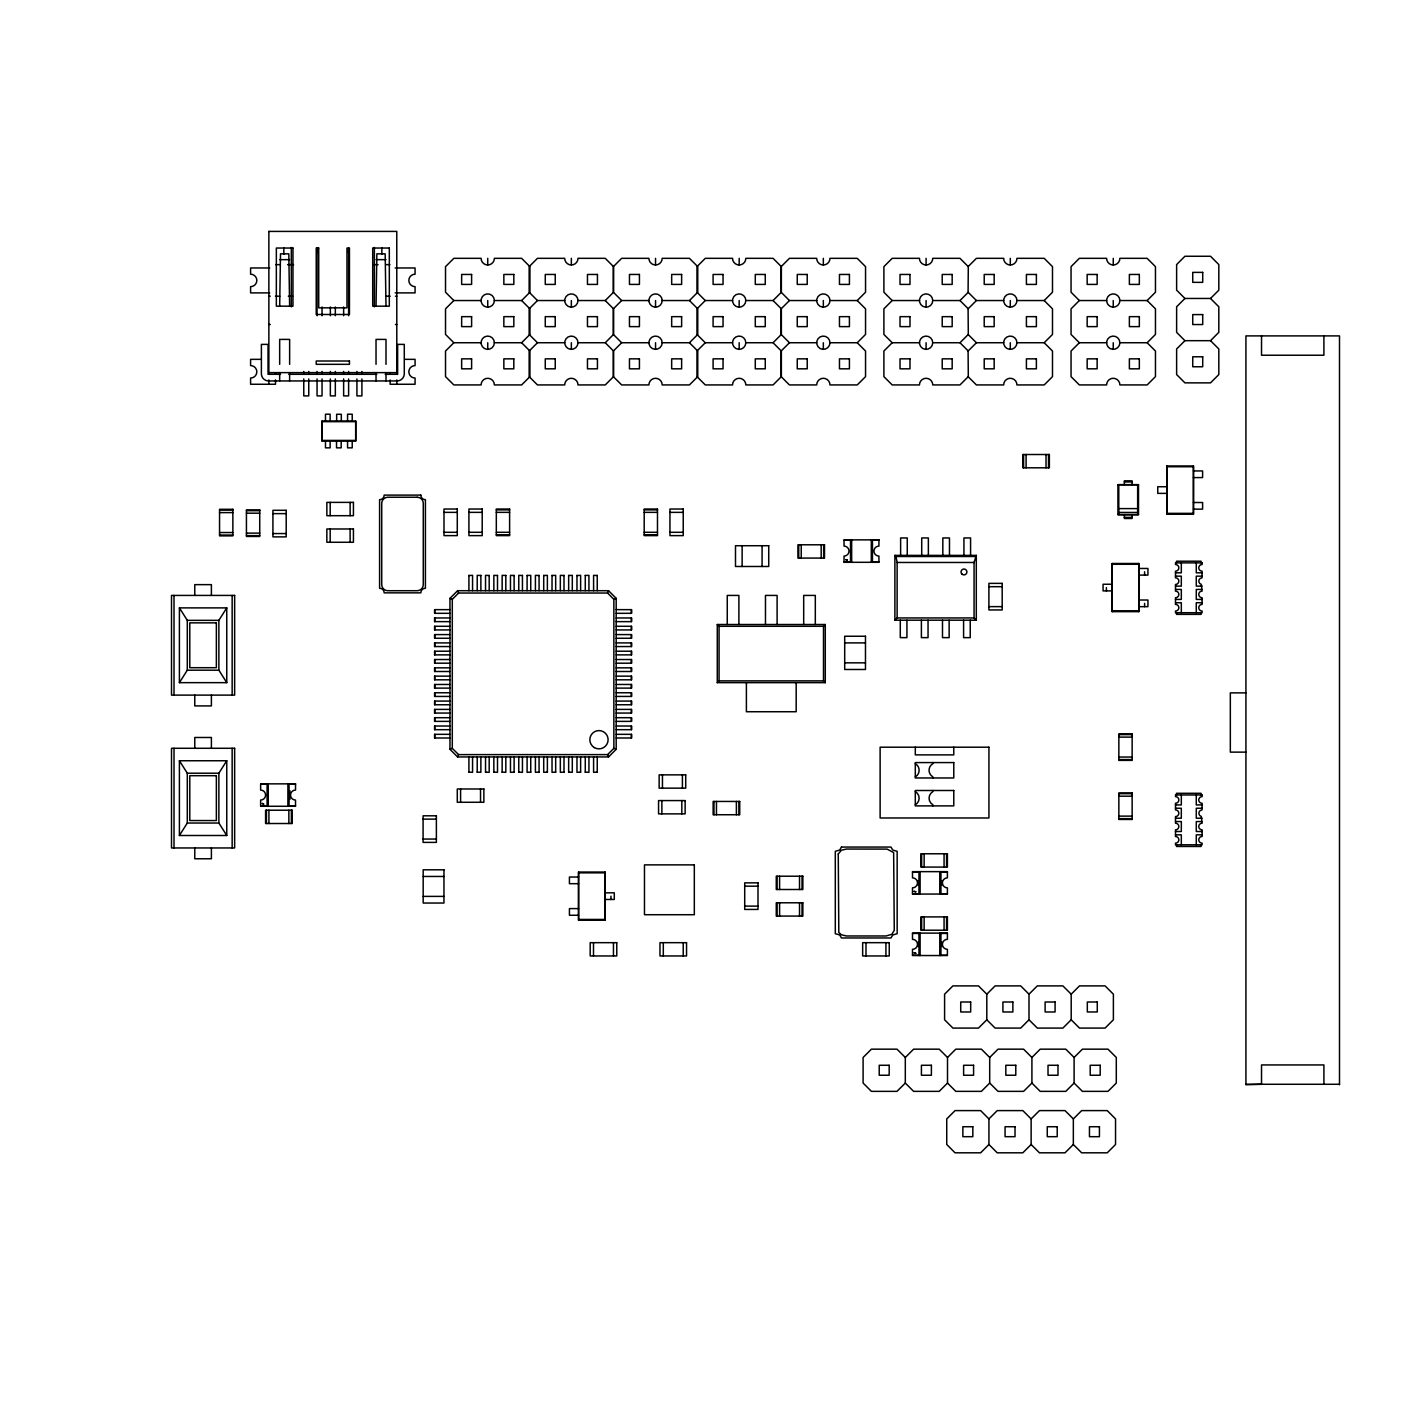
<?xml version="1.0" encoding="UTF-8"?>
<svg xmlns="http://www.w3.org/2000/svg" width="1410" height="1410" viewBox="0 0 1410 1410"><rect width="100%" height="100%" fill="white"/><g stroke="black" fill="none" stroke-linecap="round" stroke-linejoin="round"><path stroke-width="1.5" d="M317.038 249.887L317.038 252.901M348.605 249.887L348.605 252.883M279.673 306.181L280.502 253.835L288.803 253.835L289.632 306.181M376.029 306.181L376.858 253.835L385.177 253.835L386.005 306.181M976.302 620.188L974.063 617.95L974.063 562.467L976.302 555.381L976.302 620.188L894.892 620.188L894.892 555.381L976.302 555.381M457.598 756.941L608.556 756.941L616.188 749.292L616.188 598.351L608.556 590.702L457.598 590.702L449.966 598.351L449.966 749.292L457.598 756.941L458.567 754.614L607.587 754.614L613.861 748.34L613.861 599.321L607.587 593.028L458.567 593.028L452.293 599.321L452.293 748.34L458.567 754.614M607.587 593.028L608.556 590.702M179.405 682.651L187.301 670.191L187.301 620.347L179.405 607.886L226.763 607.886L226.763 682.651L179.405 682.651L179.405 607.886M226.763 682.651L218.867 670.191L218.867 620.347L226.763 607.886M179.405 835.495L187.301 823.035L187.301 773.209L179.405 760.748L226.763 760.748L226.763 835.495L179.405 835.495L179.405 760.748M226.763 835.495L218.867 823.035L218.867 773.209L226.763 760.748M321.991 440.995L321.991 421.061L355.708 421.061L355.708 440.995L321.991 440.995L321.991 421.061M355.708 440.995L355.708 421.061M481.092 300.541L453.844 300.541L445.525 308.843L445.525 334.434L453.844 342.736L481.092 342.736M453.844 342.736L445.525 351.037L445.525 376.629L453.844 384.93L481.092 384.93A6.645 6.645 0 0 1 487.737 378.285A6.645 6.645 0 0 1 494.381 384.93L521.63 384.93L529.931 376.629L529.931 351.037L521.63 342.736L494.381 342.736A6.645 6.645 0 0 1 484.405 348.481A6.645 6.645 0 0 1 484.405 336.972A6.645 6.645 0 0 1 494.381 342.736M494.381 300.541A6.645 6.645 0 0 0 484.405 294.778A6.645 6.645 0 0 0 484.405 306.287A6.645 6.645 0 0 0 494.381 300.541L521.63 300.541L529.931 292.223L529.931 266.649L521.63 258.33L494.381 258.33A6.645 6.645 0 0 1 487.737 264.974A6.645 6.645 0 0 1 481.092 258.33L453.844 258.33L445.525 266.649L445.525 292.223L453.844 300.541M564.705 300.541L537.457 300.541L529.155 308.843L529.155 334.434L537.457 342.736L564.705 342.736M521.63 342.736L529.931 334.434L529.931 308.843L521.63 300.541M537.457 342.736L529.155 351.037L529.155 376.629L537.457 384.93L564.705 384.93A6.645 6.645 0 0 1 571.35 378.285A6.645 6.645 0 0 1 577.994 384.93L605.242 384.93L613.544 376.629L613.544 351.037L605.242 342.736L577.994 342.736A6.645 6.645 0 0 1 568.036 348.481A6.645 6.645 0 0 1 568.036 336.972A6.645 6.645 0 0 1 577.994 342.736M577.994 300.541A6.645 6.645 0 0 0 568.036 294.778A6.645 6.645 0 0 0 568.036 306.287A6.645 6.645 0 0 0 577.994 300.541L605.242 300.541L613.544 292.223L613.544 266.649L605.242 258.33L577.994 258.33A6.645 6.645 0 0 1 571.35 264.974A6.645 6.645 0 0 1 564.705 258.33L537.457 258.33L529.155 266.649L529.155 292.223L537.457 300.541M648.9 300.541L621.651 300.541L613.35 308.843L613.35 334.434L621.651 342.736L648.9 342.736M605.242 342.736L613.544 334.434L613.544 308.843L605.242 300.541M621.651 342.736L613.35 351.037L613.35 376.629L621.651 384.93L648.9 384.93A6.645 6.645 0 0 1 655.544 378.285A6.645 6.645 0 0 1 662.189 384.93L689.437 384.93L697.756 376.629L697.756 351.037L689.437 342.736L662.189 342.736A6.645 6.645 0 0 1 652.231 348.481A6.645 6.645 0 0 1 652.231 336.972A6.645 6.645 0 0 1 662.189 342.736M662.189 300.541A6.645 6.645 0 0 0 652.231 294.778A6.645 6.645 0 0 0 652.231 306.287A6.645 6.645 0 0 0 662.189 300.541L689.437 300.541L697.756 292.223L697.756 266.649L689.437 258.33L662.189 258.33A6.645 6.645 0 0 1 655.544 264.974A6.645 6.645 0 0 1 648.9 258.33L621.651 258.33L613.35 266.649L613.35 292.223L621.651 300.541M732.53 300.541L705.282 300.541L696.963 308.843L696.963 334.434L705.282 342.736L732.53 342.736M689.437 342.736L697.756 334.434L697.756 308.843L689.437 300.541M705.282 342.736L696.963 351.037L696.963 376.629L705.282 384.93L732.53 384.93A6.645 6.645 0 0 1 739.175 378.285A6.645 6.645 0 0 1 745.82 384.93L773.068 384.93L781.369 376.629L781.369 351.037L773.068 342.736L745.82 342.736A6.645 6.645 0 0 1 735.844 348.481A6.645 6.645 0 0 1 735.844 336.972A6.645 6.645 0 0 1 745.82 342.736M745.82 300.541A6.645 6.645 0 0 0 735.844 294.778A6.645 6.645 0 0 0 735.844 306.287A6.645 6.645 0 0 0 745.82 300.541L773.068 300.541L781.369 292.223L781.369 266.649L773.068 258.33L745.82 258.33A6.645 6.645 0 0 1 739.175 264.974A6.645 6.645 0 0 1 732.53 258.33L705.282 258.33L696.963 266.649L696.963 292.223L705.282 300.541M816.69 300.541L789.441 300.541L781.14 308.843L781.14 334.434L789.441 342.736L816.69 342.736M773.068 342.736L781.369 334.434L781.369 308.843L773.068 300.541M789.441 342.736L781.14 351.037L781.14 376.629L789.441 384.93L816.69 384.93A6.645 6.645 0 0 1 823.334 378.285A6.645 6.645 0 0 1 829.979 384.93L857.227 384.93L865.546 376.629L865.546 351.037L857.227 342.736L829.979 342.736A6.645 6.645 0 0 1 820.021 348.481A6.645 6.645 0 0 1 820.021 336.972A6.645 6.645 0 0 1 829.979 342.736M829.979 300.541A6.645 6.645 0 0 0 820.021 294.778A6.645 6.645 0 0 0 820.021 306.287A6.645 6.645 0 0 0 829.979 300.541L857.227 300.541L865.546 292.223L865.546 266.649L857.227 258.33L829.979 258.33A6.645 6.645 0 0 1 823.334 264.974A6.645 6.645 0 0 1 816.69 258.33L789.441 258.33L781.14 266.649L781.14 292.223L789.441 300.541M919.443 300.541L892.195 300.541L883.894 308.843L883.894 334.434L892.195 342.736L919.443 342.736M857.227 342.736L865.546 334.434L865.546 308.843L857.227 300.541M968.088 266.649L976.407 258.33L1003.656 258.33A6.645 6.645 0 0 0 1010.3 264.974A6.645 6.645 0 0 0 1016.945 258.33L1044.193 258.33L1052.495 266.649L1052.495 292.223L1044.193 300.541L1016.945 300.541A6.645 6.645 0 0 1 1006.969 306.287A6.645 6.645 0 0 1 1006.969 294.778A6.645 6.645 0 0 1 1016.945 300.541M892.195 342.736L883.894 351.037L883.894 376.629L892.195 384.93L919.443 384.93A6.645 6.645 0 0 1 926.088 378.285A6.645 6.645 0 0 1 932.75 384.93L959.981 384.93L968.3 376.629L968.088 351.037L976.407 342.736L1003.656 342.736M932.75 300.541A6.645 6.645 0 0 0 922.774 294.778A6.645 6.645 0 0 0 922.774 306.287A6.645 6.645 0 0 0 932.75 300.541L959.981 300.541L968.3 292.223M1003.656 300.541L976.407 300.541L968.088 308.843L968.3 334.434L959.981 342.736L932.75 342.736A6.645 6.645 0 0 1 922.774 348.481A6.645 6.645 0 0 1 922.774 336.972A6.645 6.645 0 0 1 932.75 342.736M1106.603 300.541L1079.355 300.541L1071.054 308.843L1071.054 334.434L1079.355 342.736L1106.603 342.736M1016.945 342.736A6.645 6.645 0 0 0 1006.969 336.972A6.645 6.645 0 0 0 1006.969 348.481A6.645 6.645 0 0 0 1016.945 342.736L1044.193 342.736L1052.495 334.434L1052.495 308.843L1044.193 300.541M717.285 682.651L719.065 680.871L823.493 680.871L825.273 682.651L825.273 624.507L717.285 624.507L717.285 682.651L825.273 682.651M1079.355 342.736L1071.054 351.037L1071.054 376.629L1079.355 384.93L1106.603 384.93A6.645 6.645 0 0 1 1113.248 378.285A6.645 6.645 0 0 1 1119.892 384.93L1147.141 384.93L1155.46 376.629L1155.46 351.037L1147.141 342.736L1119.892 342.736A6.645 6.645 0 0 1 1109.934 348.481A6.645 6.645 0 0 1 1109.934 336.972A6.645 6.645 0 0 1 1119.892 342.736M1119.892 300.541A6.645 6.645 0 0 0 1109.934 294.778A6.645 6.645 0 0 0 1109.934 306.287A6.645 6.645 0 0 0 1119.892 300.541L1147.141 300.541L1155.46 292.223L1155.46 266.649L1147.141 258.33L1119.892 258.33A6.645 6.645 0 0 1 1113.248 264.974A6.645 6.645 0 0 1 1106.603 258.33L1079.355 258.33L1071.054 266.649L1071.054 292.223L1079.355 300.541M717.285 624.507L719.065 626.287L823.493 626.287L825.273 624.507M605.137 920.236L605.137 872.05L578.558 872.05L578.558 920.236L605.137 920.236L605.137 872.05M1184.929 298.462L1176.627 306.781L1176.627 332.355L1184.929 340.674L1210.52 340.674L1218.822 332.355L1218.822 306.781L1210.52 298.462L1184.929 298.462L1176.627 290.16L1176.627 264.569L1184.929 256.267L1210.52 256.267L1218.822 264.569L1218.822 290.16L1210.52 298.462M1147.141 342.736L1155.46 334.434L1155.46 308.843L1147.141 300.541M578.558 920.236L578.558 872.05M894.892 620.188L897.13 617.95L974.063 617.95M1184.929 340.674L1176.627 348.975L1176.627 374.567L1184.929 382.868L1210.52 382.868L1218.822 374.567L1218.822 348.975L1210.52 340.674M1193.459 514.139L1193.459 465.952L1166.881 465.952L1166.881 514.139L1193.459 514.139L1193.459 465.952M1166.881 514.139L1166.881 465.952M1138.786 611.658L1138.786 563.489L1112.208 563.489L1112.208 611.658L1138.786 611.658L1138.786 563.489M1112.208 611.658L1112.208 563.489M905.308 1057.465L913.61 1049.163L939.201 1049.163L947.502 1057.465L947.502 1083.056L939.201 1091.358L913.61 1091.358L905.308 1083.056L905.308 1057.465L896.989 1049.163L871.415 1049.163L863.096 1057.465L863.096 1083.056L871.415 1091.358L896.989 1091.358L905.308 1083.056M986.806 994.191L995.107 985.89L1020.699 985.89L1029 994.191L1029 1019.783L1020.699 1028.084L995.107 1028.084L986.806 1019.783L986.806 994.191L978.487 985.89L952.913 985.89L944.594 994.191L944.594 1019.783L952.913 1028.084L978.487 1028.084L986.806 1019.783M947.502 1057.465L955.804 1049.163L981.395 1049.163L989.697 1057.465L989.697 1083.056L998.016 1091.358L1023.589 1091.358L1031.909 1083.056L1031.909 1057.465L1040.21 1049.163L1065.801 1049.163L1074.103 1057.465L1074.103 1083.056L1065.801 1091.358L1040.21 1091.358L1031.909 1083.056M1029 994.191L1037.302 985.89L1062.893 985.89L1071.195 994.191L1071.195 1019.783L1062.893 1028.084L1037.302 1028.084L1029 1019.783M989.697 1057.465L998.016 1049.163L1023.589 1049.163L1031.909 1057.465M1071.195 994.191L1079.496 985.89L1105.087 985.89L1113.389 994.191L1113.389 1019.783L1105.087 1028.084L1079.496 1028.084L1071.195 1019.783M989.697 1083.056L981.395 1091.358L955.804 1091.358L947.502 1083.056M988.939 1118.923L997.24 1110.604L1022.832 1110.604L1031.133 1118.923L1031.133 1144.497L1022.832 1152.816L997.24 1152.816L988.939 1144.497L988.939 1118.923L980.637 1110.604L955.046 1110.604L946.744 1118.923L946.744 1144.497L955.046 1152.816L980.637 1152.816L988.939 1144.497M1074.103 1057.465L1082.404 1049.163L1107.996 1049.163L1116.297 1057.465L1116.297 1083.056L1107.996 1091.358L1082.404 1091.358L1074.103 1083.056M1031.133 1118.923L1039.452 1110.604L1065.026 1110.604L1073.345 1118.923L1073.345 1144.497L1081.646 1152.816L1107.238 1152.816L1115.539 1144.497L1115.539 1118.923L1107.238 1110.604L1081.646 1110.604L1073.345 1118.923M1073.345 1144.497L1065.026 1152.816L1039.452 1152.816L1031.133 1144.497M1117.918 484.688L1138.505 484.688L1138.505 514.632L1117.918 514.632L1117.918 484.688L1138.505 484.688M1117.918 514.632L1138.505 514.632M613.861 599.321L616.188 598.351M449.966 749.292L452.293 748.34M268.905 231.416L396.774 231.416L396.809 374.196M279.673 259.651L289.632 259.651M376.029 259.651L386.005 259.651M275.655 264.639L279.673 264.639M287.57 264.639L293.597 264.639M373.95 264.639L378.109 264.639M386.005 264.639L389.883 264.639M269.698 267.97L250.592 267.97L250.592 274.192A6.222 6.222 0 0 1 256.832 280.431A6.222 6.222 0 0 1 250.592 286.653L250.592 292.892L269.698 292.892M395.188 267.97L415.069 267.97L415.069 274.192A6.222 6.222 0 0 0 408.847 280.431A6.222 6.222 0 0 0 415.069 286.653L415.069 292.892L395.188 292.892M268.869 296.206L270.244 296.206M275.514 296.206L279.797 296.206M288.327 296.206L292.61 296.206M385.882 296.206L390.147 296.206M395.435 296.206L396.809 296.206M268.869 324.459L270.244 324.459M395.435 324.459L396.809 324.459M260.744 359.339L250.592 359.339L250.592 365.578A6.222 6.222 0 0 1 256.832 371.799A6.222 6.222 0 0 1 250.592 378.039L250.592 384.26L275.514 384.26L275.514 379.942M404.917 359.339L415.069 359.339L415.069 365.578A6.222 6.222 0 0 0 408.847 371.799A6.222 6.222 0 0 0 415.069 378.039L415.069 384.26L390.147 384.26L390.147 379.942M268.869 372.628L396.809 372.628M280.502 374.302L268.041 374.302L268.041 344.392L261.396 344.392L261.396 374.302A7.297 7.297 0 0 0 268.041 380.947L397.638 380.947A7.297 7.297 0 0 0 404.282 374.302L404.282 344.392L397.638 344.392L397.638 374.302L385.177 374.302M288.803 374.302L376.858 374.302M322.537 421.661L355.161 421.661M322.537 440.413L355.161 440.413M1167.674 466.745L1192.666 466.745M1193.459 470.94L1202.607 470.94L1202.607 477.585L1193.459 477.585M1124.352 481.92L1132.071 481.92M1166.881 486.732L1157.751 486.732L1157.751 493.377L1166.881 493.377M1193.459 502.506L1202.607 502.506L1202.607 509.151L1193.459 509.151M1118.782 508.605L1137.641 508.605M496.32 509.874L509.609 509.874M644.194 509.874L657.483 509.874M219.555 510.12L232.862 510.12M246.433 510.702L259.722 510.702M443.991 512.359L457.281 512.359M468.913 512.359L482.202 512.359M496.32 512.359L509.609 512.359M644.194 512.359L657.483 512.359M669.944 512.359L683.233 512.359M219.555 512.605L232.862 512.605M1118.782 512.447L1137.641 512.447M246.433 513.187L259.722 513.187M1167.674 513.346L1192.666 513.346M272.923 513.628L286.212 513.628M1124.352 517.399L1132.071 517.399M443.991 532.293L457.281 532.293M468.913 532.293L482.202 532.293M496.32 532.293L509.609 532.293M644.194 532.293L657.483 532.293M669.944 532.293L683.233 532.293M219.555 532.539L232.862 532.539M246.433 533.121L259.722 533.121M272.923 533.562L286.212 533.562M496.32 534.795L509.609 534.795M644.194 534.795L657.483 534.795M219.555 535.042L232.862 535.042M246.433 535.624L259.722 535.624M844.044 540.206L850.512 540.206M872.455 540.206L878.923 540.206M894.892 555.381L896.02 556.509L975.174 556.509M844.044 561.973L850.512 561.973M872.455 561.973L878.923 561.973M896.02 556.509L897.13 562.467L974.063 562.467M1113.001 564.282L1137.993 564.282M1138.786 568.459L1147.934 568.459L1147.934 575.104L1138.786 575.104M1175.499 572.83L1181.316 572.83L1181.316 562.872M1202.095 572.83L1196.279 572.83L1196.279 562.872M468.913 575.527L472.562 575.333L472.562 590.702M480.88 575.527L477.214 575.333L477.214 590.702M489.182 575.527L485.534 575.333L485.534 590.702M497.501 575.527L493.852 575.333L493.852 590.702M505.82 575.527L502.154 575.333L502.154 590.702M514.121 575.527L510.473 575.333L510.473 590.702M522.44 575.527L518.774 575.333L518.774 590.702M527.093 575.527L530.742 575.333L530.742 590.702M539.061 575.527L535.412 575.333L535.412 590.702M543.714 575.527L547.38 575.333L547.38 590.702M552.033 575.527L555.681 575.333L555.681 590.702M564 575.527L560.334 575.333L560.334 590.702M568.653 575.527L572.301 575.333L572.301 590.702M576.972 575.527L580.62 575.333L580.62 590.702M585.273 575.527L588.939 575.333L588.939 590.702M597.241 575.527L593.592 575.333L593.592 590.702M1175.499 576.161L1181.316 576.161L1181.316 586.119L1175.499 586.119M1202.095 576.161L1196.279 576.161L1196.279 586.119L1202.095 586.119M1112.208 584.251L1103.061 584.251L1103.061 590.896L1112.208 590.896M988.904 586.683L1002.193 586.683M1175.499 589.451L1181.316 589.451L1181.316 599.426L1175.499 599.426M1202.095 589.451L1196.279 589.451L1196.279 599.426L1202.095 599.426M1138.786 600.025L1147.934 600.025L1147.934 606.67L1138.786 606.67M1175.499 602.74L1181.316 602.74L1181.316 612.715M1202.095 602.74L1196.279 602.74L1196.279 612.715M988.904 606.635L1002.193 606.635M449.966 613.315L434.58 613.315L434.58 609.649L449.966 609.649M616.188 609.649L631.574 609.649L631.574 613.315L616.188 613.315M1113.001 610.865L1137.993 610.865M449.966 621.634L434.58 621.634L434.58 617.968L449.966 617.968M616.188 617.968L631.574 617.968L631.574 621.634L616.188 621.634M187.301 620.347L218.867 620.347M449.966 629.935L434.58 629.935L434.58 626.287L449.966 626.287M616.188 626.287L631.574 626.287L631.574 629.935L616.188 629.935M449.966 638.254L434.58 638.254L434.58 634.588L449.966 634.588M616.188 634.588L631.574 634.588L631.574 638.254L616.188 638.254M449.966 646.555L434.58 646.555L434.58 642.907L449.966 642.907M616.188 642.907L631.574 642.907L631.574 646.555L616.188 646.555M844.696 642.889L865.476 642.889M449.966 654.875L434.58 654.875L434.58 651.209L449.966 651.209M616.188 651.209L631.574 651.209L631.574 654.875L616.188 654.875M449.966 663.193L434.58 663.193L434.58 659.527L449.966 659.527M616.188 659.527L631.574 659.527L631.574 663.193L616.188 663.193M844.696 662.841L865.476 662.841M449.966 671.495L434.58 671.495L434.58 667.846L449.966 667.846M616.188 667.846L631.574 667.846L631.574 671.495L616.188 671.495M187.301 670.191L218.867 670.191M449.966 679.814L434.58 679.814L434.58 676.148L449.966 676.148M616.188 676.148L631.574 676.148L631.574 679.814L616.188 679.814M449.966 688.115L434.58 688.115L434.58 684.467L449.966 684.467M616.188 684.467L631.574 684.467L631.574 688.115L616.188 688.115M449.966 696.434L434.58 696.434L434.58 692.768L449.966 692.768M616.188 692.768L631.574 692.768L631.574 696.434L616.188 696.434M1245.929 692.874L1230.331 692.874L1230.331 752.129L1245.929 752.129M449.966 704.753L434.58 704.753L434.58 701.087L449.966 701.087M616.188 701.087L631.574 701.087L631.574 704.753L616.188 704.753M449.966 713.055L434.58 713.055L434.58 709.406L449.966 709.406M616.188 709.406L631.574 709.406L631.574 713.055L616.188 713.055M449.966 721.374L434.58 721.374L434.58 717.708L449.966 717.708M616.188 717.708L631.574 717.708L631.574 721.374L616.188 721.374M449.966 729.675L434.58 729.675L434.58 726.027L449.966 726.027M616.188 726.027L631.574 726.027L631.574 729.675L616.188 729.675M449.966 737.994L434.58 737.994L434.58 734.328L449.966 734.328M616.188 734.328L631.574 734.328L631.574 737.994L616.188 737.994M1118.853 734.628L1132.142 734.628M1118.853 737.113L1132.142 737.113M1118.853 757.047L1132.142 757.047M1118.853 759.549L1132.142 759.549M468.913 772.116L472.562 772.327L472.562 756.941M477.214 772.116L480.88 772.327L480.88 756.941M485.534 772.116L489.182 772.327L489.182 756.941M493.852 772.116L497.501 772.327L497.501 756.941M502.154 772.116L505.82 772.327L505.82 756.941M514.121 772.116L510.473 772.327L510.473 756.941M518.774 772.116L522.44 772.327L522.44 756.941M530.742 772.116L527.093 772.327L527.093 756.941M539.061 772.116L535.412 772.327L535.412 756.941M547.38 772.116L543.714 772.327L543.714 756.941M555.681 772.116L552.033 772.327L552.033 756.941M564 772.116L560.334 772.327L560.334 756.941M568.653 772.116L572.301 772.327L572.301 756.941M580.62 772.116L576.972 772.327L576.972 756.941M585.273 772.116L588.939 772.327L588.939 756.941M597.241 772.116L593.592 772.327L593.592 756.941M187.301 773.209L218.867 773.209M260.638 784.189L267.107 784.189M289.05 784.189L295.518 784.189M1118.853 793.707L1132.142 793.707M1118.853 796.192L1132.142 796.192M1175.499 804.934L1181.316 804.934L1181.316 794.976M1202.095 804.934L1196.279 804.934L1196.279 794.976M260.638 805.956L267.107 805.956M289.05 805.956L295.518 805.956M1175.499 808.247L1181.316 808.247L1181.316 818.223L1175.499 818.223M1202.095 808.247L1196.279 808.247L1196.279 818.223L1202.095 818.223M1118.853 816.126L1132.142 816.126M1118.853 818.628L1132.142 818.628M423.088 819.122L436.377 819.122M1175.499 821.554L1181.316 821.554L1181.316 831.512L1175.499 831.512M1202.095 821.554L1196.279 821.554L1196.279 831.512L1202.095 831.512M187.301 823.035L218.867 823.035M1175.499 834.843L1181.316 834.843L1181.316 844.801M1202.095 834.843L1196.279 834.843L1196.279 844.801M423.088 839.056L436.377 839.056M912.499 871.979L918.967 871.979M940.928 871.979L947.397 871.979M579.351 872.843L604.344 872.843M423.176 876.456L443.956 876.456M578.558 877.038L569.428 877.038L569.428 883.682L578.558 883.682M744.709 886.185L757.998 886.185M605.137 892.83L614.284 892.83L614.284 899.474L605.137 899.474M912.499 893.728L918.967 893.728M940.928 893.728L947.397 893.728M423.176 896.39L443.956 896.39M744.709 906.119L757.998 906.119M578.558 908.604L569.428 908.604L569.428 915.249L578.558 915.249M579.351 919.443L604.344 919.443M912.499 933.438L918.967 933.438M940.928 933.438L947.397 933.438M912.499 955.205L918.967 955.205M940.928 955.205L947.397 955.205M1245.929 1084.272L1339.5 1084.272M449.966 598.351L452.293 599.321M613.861 748.34L616.188 749.292M1044.193 342.736L1052.495 351.037L1052.495 376.629L1044.193 384.93L1016.945 384.93A6.645 6.645 0 0 0 1010.3 378.285A6.645 6.645 0 0 0 1003.656 384.93L976.407 384.93L968.088 376.629M976.407 300.541L968.088 292.223L968.3 266.649L959.981 258.33L932.75 258.33A6.645 6.645 0 0 1 926.088 264.974A6.645 6.645 0 0 1 919.443 258.33L892.195 258.33L883.894 266.649L883.894 292.223L892.195 300.541M959.981 300.541L968.3 308.843M968.088 334.434L976.407 342.736M959.981 342.736L968.3 351.037M607.587 754.614L608.556 756.941M457.598 590.702L458.567 593.028M1339.5 1084.748L1339.5 335.897L1245.929 335.897L1245.929 1084.748L1261.527 1084.272L1261.527 1064.938L1323.902 1064.938L1323.902 1084.272M1323.902 335.897L1323.902 355.232L1261.527 355.232L1261.527 335.897M1201.091 562.872L1201.091 561.215L1176.504 561.215L1176.504 562.872M1201.091 612.715L1201.091 614.372L1176.504 614.372L1176.504 612.715M1201.091 794.976L1201.091 793.301L1176.504 793.301L1176.504 794.976M1201.091 844.801L1201.091 846.476L1176.504 846.476L1176.504 844.801M1144.603 571.79L1144.603 575.104M1144.603 603.357L1144.603 606.67M1137.641 485.428L1137.641 513.892M1132.071 484.688L1132.071 480.828L1124.352 480.828L1124.352 484.688M1132.071 514.632L1132.071 518.492L1124.352 518.492L1124.352 514.632M1118.782 485.428L1118.782 513.892M1113.248 258.33L1113.248 264.974M1113.248 300.541L1113.248 307.186M1113.248 342.736L1113.248 349.38M1106.392 587.565L1106.392 590.896M1048.529 454.513L1048.529 467.803M1046.026 454.513L1046.026 467.803M1026.092 454.513L1026.092 467.803M1023.607 454.513L1023.607 467.803M1010.3 258.33L1010.3 264.974M1010.3 300.541L1010.3 307.186M1010.3 342.736L1010.3 349.38M970.573 555.381L970.573 537.95L963.929 537.95L963.929 555.381M970.239 620.188L970.239 637.637L963.594 637.637L963.594 620.188M953.777 747.194L953.777 754.879L915.302 754.879L915.302 747.194M949.476 555.381L949.476 537.95L942.832 537.95L942.832 555.381M949.141 620.188L949.141 637.637L942.497 637.637L942.497 620.188M946.568 853.773L946.568 867.079M946.568 916.905L946.568 930.212M944.065 853.773L944.065 867.079M944.065 916.905L944.065 930.212M941.774 880.686L941.774 885.039M941.774 942.144L941.774 946.498M940.928 871.644L940.928 894.063M940.928 933.12L940.928 955.539M939.783 871.644L939.783 894.063M939.783 933.12L939.783 955.539M932.891 762.581L932.891 763.674A7.579 7.579 0 0 0 932.891 776.875L932.891 777.967M932.891 790.499L932.891 791.592A7.579 7.579 0 0 0 932.891 804.775L932.891 805.885M928.362 555.381L928.362 537.95L921.717 537.95L921.717 555.381M928.044 620.188L928.044 637.637L921.4 637.637L921.4 620.188M926.088 258.33L926.088 264.974M926.088 300.541L926.088 307.186M926.088 342.736L926.088 349.38M924.132 853.773L924.132 867.079M924.132 916.905L924.132 930.212M921.646 853.773L921.646 867.079M921.646 916.905L921.646 930.212M920.113 871.644L920.113 894.063M920.113 933.12L920.113 955.539M918.967 871.644L918.967 894.063M918.967 933.12L918.967 955.539M918.121 880.686L918.121 885.039M918.121 942.144L918.121 946.498M907.264 555.381L907.264 537.95L900.62 537.95L900.62 555.381M906.93 620.188L906.93 637.637L900.285 637.637L900.285 620.188M897.13 562.467L897.13 617.95M885.921 942.673L885.921 955.962M872.455 539.871L872.455 562.308M871.309 539.871L871.309 562.308M865.987 942.673L865.987 955.962M851.658 539.871L851.658 562.308M850.512 539.871L850.512 562.308M823.669 544.789L823.669 558.078M823.334 258.33L823.334 264.974M823.334 300.541L823.334 307.186M823.334 342.736L823.334 349.38M823.493 626.287L823.493 680.871M821.184 544.789L821.184 558.078M815.315 624.507L815.315 595.425L803.682 595.425L803.682 624.507M802.026 876.209L802.026 889.499M802.026 902.788L802.026 916.077M801.233 544.789L801.233 558.078M799.523 876.209L799.523 889.499M799.523 902.788L799.523 916.077M798.747 544.789L798.747 558.078M796.174 682.651L796.174 711.733L746.401 711.733L746.401 682.651M779.589 876.209L779.589 889.499M779.589 902.788L779.589 916.077M777.104 624.507L777.104 595.425L765.471 595.425L765.471 624.507M777.104 876.209L777.104 889.499M777.104 902.788L777.104 916.077M762.087 545.723L762.087 566.485M742.136 545.723L742.136 566.485M739.175 258.33L739.175 264.974M739.175 300.541L739.175 307.186M739.175 342.736L739.175 349.38M738.893 624.507L738.893 595.425L727.26 595.425L727.26 624.507M738.893 801.444L738.893 814.733M736.39 801.444L736.39 814.733M719.065 626.287L719.065 680.871M716.456 801.444L716.456 814.733M713.971 801.444L713.971 814.733M683.233 942.673L683.233 955.962M682.405 774.865L682.405 788.155M681.823 800.58L681.823 813.87M663.299 942.673L663.299 955.962M662.453 774.865L662.453 788.155M661.872 800.58L661.872 813.87M655.544 258.33L655.544 264.974M655.544 300.541L655.544 307.186M655.544 342.736L655.544 349.38M631.38 609.649L631.38 613.315M631.38 617.968L631.38 621.634M631.38 626.287L631.38 629.935M631.38 634.588L631.38 638.254M631.38 642.907L631.38 646.555M631.38 651.209L631.38 654.875M631.38 659.527L631.38 663.193M631.38 667.846L631.38 671.495M631.38 676.148L631.38 679.814M631.38 684.467L631.38 688.115M631.38 692.768L631.38 696.434M631.38 701.087L631.38 704.753M631.38 709.406L631.38 713.055M631.38 717.708L631.38 721.374M631.38 726.027L631.38 729.675M631.38 734.328L631.38 737.994M613.456 942.673L613.456 955.962M610.953 896.143L610.953 899.474M597.241 575.333L597.241 590.702M597.241 756.941L597.241 772.327M593.504 942.673L593.504 955.962M585.273 575.333L585.273 590.702M585.273 756.941L585.273 772.327M580.62 756.941L580.62 772.327M576.972 575.333L576.972 590.702M571.35 258.33L571.35 264.974M571.35 300.541L571.35 307.186M571.35 342.736L571.35 349.38M568.653 575.333L568.653 590.702M568.653 756.941L568.653 772.327M564 575.333L564 590.702M564 756.941L564 772.327M555.681 756.941L555.681 772.327M552.033 575.333L552.033 590.702M547.38 756.941L547.38 772.327M543.714 575.333L543.714 590.702M539.061 575.333L539.061 590.702M539.061 756.941L539.061 772.327M530.742 756.941L530.742 772.327M527.093 575.333L527.093 590.702M522.44 575.333L522.44 590.702M518.774 756.941L518.774 772.327M514.121 575.333L514.121 590.702M514.121 756.941L514.121 772.327M505.82 575.333L505.82 590.702M502.154 756.941L502.154 772.327M497.501 575.333L497.501 590.702M493.852 756.941L493.852 772.327M489.182 575.333L489.182 590.702M487.737 258.33L487.737 264.974M487.737 300.541L487.737 307.186M487.737 342.736L487.737 349.38M485.534 756.941L485.534 772.327M480.88 575.333L480.88 590.702M480.528 788.983L480.528 802.272M477.214 756.941L477.214 772.327M468.913 575.333L468.913 590.702M468.913 756.941L468.913 772.327M460.594 788.983L460.594 802.272M434.774 609.649L434.774 613.315M434.774 617.968L434.774 621.634M434.774 626.287L434.774 629.935M434.774 634.588L434.774 638.254M434.774 642.907L434.774 646.555M434.774 651.209L434.774 654.875M434.774 659.527L434.774 663.193M434.774 667.846L434.774 671.495M434.774 676.148L434.774 679.814M434.774 684.467L434.774 688.115M434.774 692.768L434.774 696.434M434.774 701.087L434.774 704.753M434.774 709.406L434.774 713.055M434.774 717.708L434.774 721.374M434.774 726.027L434.774 729.675M434.774 734.328L434.774 737.994M396.809 379.942L396.809 384.26M390.147 372.628L390.147 374.196M386.005 364.326L386.005 339.405L376.029 339.405L376.029 364.326M386.005 372.628L386.005 380.947M381.846 248.037L381.846 254.258M376.029 372.628L376.029 380.947M374.373 247.437L374.373 306.851M361.912 371.464L361.912 374.302M361.912 378.973L361.912 395.893L356.924 395.893L356.924 378.973M356.924 371.464L356.924 374.302M352.218 421.061L352.218 414.205L347.565 414.205L347.565 421.061M352.218 440.995L352.218 447.851L347.565 447.851L347.565 440.995M350.121 502.383L350.121 515.69M350.121 528.979L350.121 542.268M348.623 248.037L348.623 315.717M348.623 371.464L348.623 374.302M348.623 378.973L348.623 395.893L343.635 395.893L343.635 378.973M343.635 306.992L343.635 315.717M343.635 371.464L343.635 374.302M341.308 421.132L341.308 414.276L336.655 414.276L336.655 421.132M341.185 440.995L341.185 447.851L336.532 447.851L336.532 440.995M335.333 306.992L335.333 315.717M335.333 371.464L335.333 374.302M335.333 378.973L335.333 395.893L330.345 395.893L330.345 378.973M330.345 306.992L330.345 315.717M330.345 371.464L330.345 374.302M330.134 421.061L330.134 414.205L325.481 414.205L325.481 421.061M330.134 440.995L330.134 447.851L325.481 447.851L325.481 440.995M330.187 502.383L330.187 515.69M330.187 528.979L330.187 542.268M322.044 306.992L322.044 315.717M322.044 371.464L322.044 374.302M322.044 378.973L322.044 395.893L317.056 395.893L317.056 378.973M317.056 248.037L317.056 315.717M317.056 371.464L317.056 374.302M308.755 371.464L308.755 374.302M308.755 378.973L308.755 395.893L303.767 395.893L303.767 378.973M303.767 371.464L303.767 374.302M291.306 247.437L291.306 306.851M291.359 810.221L291.359 823.51M289.914 790.71L289.914 799.417M289.632 364.326L289.632 339.405L279.673 339.405L279.673 364.326M289.632 372.628L289.632 380.947M289.05 783.854L289.05 806.273M288.856 810.221L288.856 823.51M287.904 783.854L287.904 806.273M283.833 248.037L283.833 254.258M279.673 372.628L279.673 380.947M275.514 372.628L275.514 374.196M268.869 231.416L268.869 374.196M268.869 379.942L268.869 384.26M268.922 810.221L268.922 823.51M268.252 783.854L268.252 806.273M267.107 783.854L267.107 806.273M266.437 810.221L266.437 823.51M232.156 595.425L232.156 695.112M232.156 748.287L232.156 847.956M211.394 595.425L211.394 584.639L194.774 584.639L194.774 595.425M211.394 695.112L211.394 705.916L194.774 705.916L194.774 695.112M211.394 748.287L211.394 737.483L194.774 737.483L194.774 748.287M211.394 847.956L211.394 858.76L194.774 858.76L194.774 847.956M174.012 595.425L174.012 695.112M174.012 748.287L174.012 847.956M915.302 791.592A7.579 7.579 0 0 1 915.302 804.775M915.302 763.674A7.579 7.579 0 0 1 915.302 776.875M838.263 853.984L838.809 932.468L841.417 934.812L846.441 935.976L886.026 935.976L891.86 934.319L894.275 930.3L893.64 852.557L887.101 849.102L846.441 849.049L841.417 850.212L838.263 853.984M262.33 803.577L263.846 804.211L262.401 803.365M845.718 559.594L847.339 560.017L845.718 559.594M914.191 891.367L915.795 891.79L914.191 891.367M914.191 952.825L915.795 953.266L914.191 952.825M841.488 847.058L839.673 850.071L835.302 851.323L835.302 933.702L839.673 934.953L841.488 937.967L890.979 937.967L892.794 934.953L897.165 933.702L897.165 851.323L892.794 850.071L890.979 847.058L841.488 847.058M292.963 248.037L276.342 248.037L276.342 306.181L292.963 306.181L292.963 248.037M318.713 248.037L316.228 248.037L316.228 314.483L349.451 314.483L349.451 248.037L346.966 248.037L346.966 307.838L318.713 307.838L318.713 248.037M389.319 248.037L372.716 248.037L372.716 306.181L389.319 306.181L389.319 248.037M1202.712 272.377L1192.737 272.377L1192.737 282.352L1202.712 282.352L1202.712 272.377M471.61 274.457L461.652 274.457L461.652 284.415L471.61 284.415L471.61 274.457M513.822 274.457L503.846 274.457L503.846 284.415L513.822 284.415L513.822 274.457M555.24 274.457L545.265 274.457L545.265 284.415L555.24 284.415L555.24 274.457M597.435 274.457L587.459 274.457L587.459 284.415L597.435 284.415L597.435 274.457M639.435 274.457L629.459 274.457L629.459 284.415L639.435 284.415L639.435 274.457M681.629 274.457L671.671 274.457L671.671 284.415L681.629 284.415L681.629 274.457M723.048 274.457L713.09 274.457L713.09 284.415L723.048 284.415L723.048 274.457M765.26 274.457L755.284 274.457L755.284 284.415L765.26 284.415L765.26 274.457M807.225 274.457L797.249 274.457L797.249 284.415L807.225 284.415L807.225 274.457M849.419 274.457L839.461 274.457L839.461 284.415L849.419 284.415L849.419 274.457M909.979 274.457L900.021 274.457L900.021 284.415L909.979 284.415L909.979 274.457M952.173 274.457L942.215 274.457L942.215 284.415L952.173 284.415L952.173 274.457M994.173 274.457L984.215 274.457L984.215 284.415L994.173 284.415L994.173 274.457M1036.385 274.457L1026.409 274.457L1026.409 284.415L1036.385 284.415L1036.385 274.457M1097.139 274.457L1087.163 274.457L1087.163 284.415L1097.139 284.415L1097.139 274.457M1139.333 274.457L1129.375 274.457L1129.375 284.415L1139.333 284.415L1139.333 274.457M1202.712 314.589L1192.737 314.589L1192.737 324.547L1202.712 324.547L1202.712 314.589M471.61 316.651L461.652 316.651L461.652 326.626L471.61 326.626L471.61 316.651M513.822 316.651L503.846 316.651L503.846 326.626L513.822 326.626L513.822 316.651M555.24 316.651L545.265 316.651L545.265 326.626L555.24 326.626L555.24 316.651M597.435 316.651L587.459 316.651L587.459 326.626L597.435 326.626L597.435 316.651M639.435 316.651L629.459 316.651L629.459 326.626L639.435 326.626L639.435 316.651M681.629 316.651L671.671 316.651L671.671 326.626L681.629 326.626L681.629 316.651M723.048 316.651L713.09 316.651L713.09 326.626L723.048 326.626L723.048 316.651M765.26 316.651L755.284 316.651L755.284 326.626L765.26 326.626L765.26 316.651M807.225 316.651L797.249 316.651L797.249 326.626L807.225 326.626L807.225 316.651M849.419 316.651L839.461 316.651L839.461 326.626L849.419 326.626L849.419 316.651M909.979 316.651L900.021 316.651L900.021 326.626L909.979 326.626L909.979 316.651M952.173 316.651L942.215 316.651L942.215 326.626L952.173 326.626L952.173 316.651M994.173 316.651L984.215 316.651L984.215 326.626L994.173 326.626L994.173 316.651M1036.385 316.651L1026.409 316.651L1026.409 326.626L1036.385 326.626L1036.385 316.651M1097.139 316.651L1087.163 316.651L1087.163 326.626L1097.139 326.626L1097.139 316.651M1139.333 316.651L1129.375 316.651L1129.375 326.626L1139.333 326.626L1139.333 316.651M1202.712 356.783L1192.737 356.783L1192.737 366.759L1202.712 366.759L1202.712 356.783M471.61 358.845L461.652 358.845L461.652 368.821L471.61 368.821L471.61 358.845M513.822 358.845L503.846 358.845L503.846 368.821L513.822 368.821L513.822 358.845M555.24 358.845L545.265 358.845L545.265 368.821L555.24 368.821L555.24 358.845M597.435 358.845L587.459 358.845L587.459 368.821L597.435 368.821L597.435 358.845M639.435 358.845L629.459 358.845L629.459 368.821L639.435 368.821L639.435 358.845M681.629 358.845L671.671 358.845L671.671 368.821L681.629 368.821L681.629 358.845M723.048 358.845L713.09 358.845L713.09 368.821L723.048 368.821L723.048 358.845M765.26 358.845L755.284 358.845L755.284 368.821L765.26 368.821L765.26 358.845M807.225 358.845L797.249 358.845L797.249 368.821L807.225 368.821L807.225 358.845M849.419 358.845L839.461 358.845L839.461 368.821L849.419 368.821L849.419 358.845M909.979 358.845L900.021 358.845L900.021 368.821L909.979 368.821L909.979 358.845M952.173 358.845L942.215 358.845L942.215 368.821L952.173 368.821L952.173 358.845M994.173 358.845L984.215 358.845L984.215 368.821L994.173 368.821L994.173 358.845M1036.385 358.845L1026.409 358.845L1026.409 368.821L1036.385 368.821L1036.385 358.845M1097.139 358.845L1087.163 358.845L1087.163 368.821L1097.139 368.821L1097.139 358.845M1139.333 358.845L1129.375 358.845L1129.375 368.821L1139.333 368.821L1139.333 358.845M349.451 361.013L316.228 361.013L316.228 364.326L349.451 364.326L349.451 361.013M1049.357 454.513L1022.779 454.513L1022.779 467.803L1049.357 467.803L1049.357 454.513M420.832 495.104L384.172 495.104A4.583 4.583 0 0 1 379.59 499.686L379.59 588.27A4.583 4.583 0 0 1 384.172 592.852L420.832 592.852A4.583 4.583 0 0 1 425.415 588.27L425.415 499.686A4.583 4.583 0 0 1 420.832 495.104M417.166 497.236L387.838 497.236A6.116 6.116 0 0 0 381.722 503.352L381.722 584.604A6.116 6.116 0 0 0 387.838 590.72L417.166 590.72A6.116 6.116 0 0 0 423.282 584.604L423.282 503.352A6.116 6.116 0 0 0 417.166 497.236M353.434 502.383L326.856 502.383L326.856 515.69L353.434 515.69L353.434 502.383M457.281 509.028L443.991 509.028L443.991 535.624L457.281 535.624L457.281 509.028M482.202 509.028L468.913 509.028L468.913 535.624L482.202 535.624L482.202 509.028M509.609 509.028L496.32 509.028L496.32 535.624L509.609 535.624L509.609 509.028M657.483 509.028L644.194 509.028L644.194 535.624L657.483 535.624L657.483 509.028M683.233 509.028L669.944 509.028L669.944 535.624L683.233 535.624L683.233 509.028M232.862 509.292L219.555 509.292L219.555 535.87L232.862 535.87L232.862 509.292M259.722 509.874L246.433 509.874L246.433 536.452L259.722 536.452L259.722 509.874M286.212 510.297L272.923 510.297L272.923 536.875L286.212 536.875L286.212 510.297M353.434 528.979L326.856 528.979L326.856 542.268L353.434 542.268L353.434 528.979M878.923 539.871L844.044 539.871L844.044 546.111A4.988 4.988 0 0 1 849.014 551.081A4.988 4.988 0 0 1 844.044 556.069L844.044 562.308L878.923 562.308L878.923 556.069A4.988 4.988 0 0 1 873.936 551.081A4.988 4.988 0 0 1 878.923 546.111L878.923 539.871M824.497 544.789L797.919 544.789L797.919 558.078L824.497 558.078L824.497 544.789M768.732 545.723L735.491 545.723L735.491 566.485L768.732 566.485L768.732 545.723M1202.095 562.872L1175.499 562.872L1175.499 564.529A3.331 3.331 0 0 1 1178.831 567.86A3.331 3.331 0 0 1 1175.499 571.173L1175.499 577.818A3.331 3.331 0 0 1 1178.831 581.149A3.331 3.331 0 0 1 1175.499 584.463L1175.499 591.107A3.331 3.331 0 0 1 1178.831 594.438A3.331 3.331 0 0 1 1175.499 597.752L1175.499 604.397A3.331 3.331 0 0 1 1178.831 607.728A3.331 3.331 0 0 1 1175.499 611.041L1175.499 612.715L1202.095 612.715L1202.095 611.041A3.331 3.331 0 0 1 1198.764 607.728A3.331 3.331 0 0 1 1202.095 604.397L1202.095 597.752A3.331 3.331 0 0 1 1198.764 594.438A3.331 3.331 0 0 1 1202.095 591.107L1201.285 584.375A3.331 3.331 0 0 1 1202.025 577.818L1202.095 571.173A3.331 3.331 0 0 1 1198.764 567.86A3.331 3.331 0 0 1 1202.095 564.529L1202.095 562.872M1002.193 583.37L988.904 583.37L988.904 609.948L1002.193 609.948L1002.193 583.37M234.642 595.425L171.509 595.425L171.509 695.112L234.642 695.112L234.642 595.425M216.364 622.85L189.786 622.85L189.786 667.705L216.364 667.705L216.364 622.85M865.476 636.245L844.696 636.245L844.696 669.486L865.476 669.486L865.476 636.245M1132.142 733.799L1118.853 733.799L1118.853 760.378L1132.142 760.378L1132.142 733.799M988.939 747.194L880.122 747.194L880.122 817.976L988.939 817.976L988.939 747.194M234.642 748.287L171.509 748.287L171.509 847.956L234.642 847.956L234.642 748.287M953.777 762.581L915.302 762.581L915.302 777.967L953.777 777.967L953.777 762.581M685.718 774.865L659.14 774.865L659.14 788.155L685.718 788.155L685.718 774.865M216.364 775.694L189.786 775.694L189.786 820.549L216.364 820.549L216.364 775.694M295.518 783.854L260.638 783.854L260.638 790.076A4.988 4.988 0 0 1 265.609 795.064A4.988 4.988 0 0 1 260.638 800.052L260.638 806.273L295.518 806.273L295.518 800.052A4.988 4.988 0 0 1 290.531 795.064A4.988 4.988 0 0 1 295.518 790.076L295.518 783.854M483.859 788.983L457.281 788.983L457.281 802.272L483.859 802.272L483.859 788.983M953.777 790.499L915.302 790.499L915.302 805.885L953.777 805.885L953.777 790.499M1132.142 792.878L1118.853 792.878L1118.853 819.457L1132.142 819.457L1132.142 792.878M1202.095 794.976L1175.499 794.976L1175.499 796.632A3.331 3.331 0 0 1 1178.831 799.946A3.331 3.331 0 0 1 1175.499 803.277L1175.499 809.922A3.331 3.331 0 0 1 1178.831 813.235A3.331 3.331 0 0 1 1175.499 816.566L1175.499 823.211A3.331 3.331 0 0 1 1178.831 826.542A3.331 3.331 0 0 1 1175.499 829.855L1175.499 836.5A3.331 3.331 0 0 1 1178.831 839.831A3.331 3.331 0 0 1 1175.499 843.145L1175.499 844.801L1202.095 844.801L1202.095 843.145A3.331 3.331 0 0 1 1198.764 839.831A3.331 3.331 0 0 1 1202.095 836.5L1202.095 829.855A3.331 3.331 0 0 1 1198.764 826.542A3.331 3.331 0 0 1 1202.095 823.211L1201.285 816.461A3.331 3.331 0 0 1 1202.025 809.922L1202.095 803.277A3.331 3.331 0 0 1 1198.764 799.946A3.331 3.331 0 0 1 1202.095 796.632L1202.095 794.976M685.137 800.58L658.558 800.58L658.558 813.87L685.137 813.87L685.137 800.58M739.721 801.444L713.143 801.444L713.143 814.733L739.721 814.733L739.721 801.444M292.187 810.221L265.591 810.221L265.591 823.51L292.187 823.51L292.187 810.221M436.377 815.808L423.088 815.808L423.088 842.387L436.377 842.387L436.377 815.808M947.397 853.773L920.818 853.773L920.818 867.079L947.397 867.079L947.397 853.773M694.319 864.876L644.476 864.876L644.476 914.72L694.319 914.72L694.319 864.876M443.956 869.811L423.176 869.811L423.176 903.034L443.956 903.034L443.956 869.811M947.397 871.644L912.499 871.644L912.499 877.866A4.988 4.988 0 0 1 917.487 882.854A4.988 4.988 0 0 1 912.499 887.842L912.499 894.063L947.397 894.063L947.397 887.842A4.988 4.988 0 0 1 942.409 882.854A4.988 4.988 0 0 1 947.397 877.866L947.397 871.644M802.854 876.209L776.275 876.209L776.275 889.499L802.854 889.499L802.854 876.209M757.998 882.854L744.709 882.854L744.709 909.432L757.998 909.432L757.998 882.854M802.854 902.788L776.275 902.788L776.275 916.077L802.854 916.077L802.854 902.788M947.397 916.905L920.818 916.905L920.818 930.212L947.397 930.212L947.397 916.905M947.397 933.12L912.499 933.12L912.499 939.342A4.988 4.988 0 0 1 917.487 944.33A4.988 4.988 0 0 1 912.499 949.318L912.499 955.539L947.397 955.539L947.397 949.318A4.988 4.988 0 0 1 942.409 944.33A4.988 4.988 0 0 1 947.397 939.342L947.397 933.12M616.769 942.673L590.191 942.673L590.191 955.962L616.769 955.962L616.769 942.673M686.547 942.673L659.968 942.673L659.968 955.962L686.547 955.962L686.547 942.673M889.252 942.673L862.656 942.673L862.656 955.962L889.252 955.962L889.252 942.673M970.679 1001.999L960.721 1001.999L960.721 1011.975L970.679 1011.975L970.679 1001.999M1012.873 1001.999L1002.915 1001.999L1002.915 1011.975L1012.873 1011.975L1012.873 1001.999M1055.085 1001.999L1045.11 1001.999L1045.11 1011.975L1055.085 1011.975L1055.085 1001.999M1097.28 1001.999L1087.321 1001.999L1087.321 1011.975L1097.28 1011.975L1097.28 1001.999M889.181 1065.273L879.223 1065.273L879.223 1075.248L889.181 1075.248L889.181 1065.273M931.393 1065.273L921.417 1065.273L921.417 1075.248L931.393 1075.248L931.393 1065.273M973.587 1065.273L963.612 1065.273L963.612 1075.248L973.587 1075.248L973.587 1065.273M1015.782 1065.273L1005.823 1065.273L1005.823 1075.248L1015.782 1075.248L1015.782 1065.273M1057.993 1065.273L1048.018 1065.273L1048.018 1075.248L1057.993 1075.248L1057.993 1065.273M1100.188 1065.273L1090.212 1065.273L1090.212 1075.248L1100.188 1075.248L1100.188 1065.273M972.83 1126.731L962.854 1126.731L962.854 1136.689L972.83 1136.689L972.83 1126.731M1015.024 1126.731L1005.066 1126.731L1005.066 1136.689L1015.024 1136.689L1015.024 1126.731M1057.218 1126.731L1047.26 1126.731L1047.26 1136.689L1057.218 1136.689L1057.218 1126.731M1099.43 1126.731L1089.454 1126.731L1089.454 1136.689L1099.43 1136.689L1099.43 1126.731M594.403 747.635A9.147 9.147 0 0 0 608.115 739.721A9.147 9.147 0 0 0 594.403 731.808A9.147 9.147 0 0 0 594.403 747.635M961.902 574.029A2.943 2.943 0 0 0 966.819 572.724A2.943 2.943 0 0 0 963.224 569.111A2.943 2.943 0 0 0 961.902 574.029"/></g></svg>
